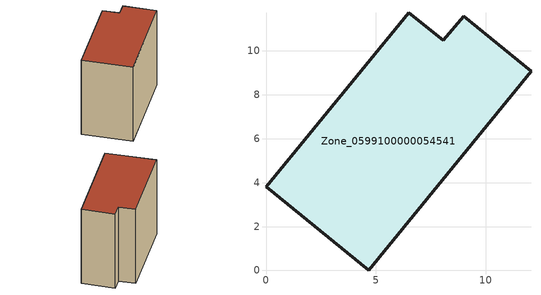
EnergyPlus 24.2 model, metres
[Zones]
Zone_0599100000054541
 floor ground (C_G): 4.67,0 0,3.81 6.5,11.74 8.06,10.47 9,11.56 12.06,9.06 z0
 wall outside (C_F): 4.67,0 12.06,9.06 9,11.56 8.06,10.47 6.5,11.74 0,3.81 4.67,0 z0:10.09
 roof outside (C_R): 0,3.81 4.67,0 12.06,9.06 9,11.56 8.06,10.47 6.5,11.74 z10.09
[BUILDING]
Pand.0599100000054541: North Axis=0; Terrain=City; Loads Convergence Tolerance Value=0.04; Temperature Convergence Tolerance Value=0.4; Solar Distribution=FullExterior; Maximum Number of Warmup Days=25; Minimum Number of Warmup Days=1
[Site:Location]
Rotterdam.The.Hague.AP_ZH_NLD Design_Conditions: Latitude=51.96; Longitude=4.45; Time Zone=1; Elevation=-4.5
[SITE:GROUNDTEMPERATURE:BUILDINGSURFACE]
18, 18, 18, 18, 18, 18, 18, 18, 18, 18, 18, 18
[MATERIAL] Thermal Absorptance=0.9; Solar Absorptance=0.7; Visible Absorptance=0.7
Name | Roughness | Thickness | Conductivity | Density | Specific Heat
G.TC.1946 | MediumSmooth | 0.15 | 1 | 540 | 1210
F.TC.1946 | Rough | 0.3 | 0.857143 | 1920 | 840
R.TC.1946 | MediumRough | 0.2 | 0.909091 | 1500 | 1000
[CONSTRUCTION]
C_G: G.TC.1946
C_F: F.TC.1946
C_R: R.TC.1946
[ZONE]
Zone_0599100000054541: Type=1; Multiplier=1; Ceiling Height=Autocalculate; Volume=Autocalculate; Floor Area=autocalculate; Part of Total Floor Area=Yes
[ZONEINFILTRATION:DESIGNFLOWRATE]
Infil_Zone_0599100000054541: Zone or ZoneList or Space or SpaceList=Zone_0599100000054541; Schedule=AlwaysOn; Design Flow Rate Calculation Method=Flow/Area; Flow Rate per Floor Area=0.003; Constant Term Coefficient=1; Temperature Term Coefficient=0; Velocity Term Coefficient=0; Velocity Squared Term Coefficient=0
[HVACTEMPLATE:ZONE:IDEALLOADSAIRSYSTEM]
Zone_0599100000054541: Maximum Heating Supply Air Temperature=50; Minimum Cooling Supply Air Temperature=13; Maximum Heating Supply Air Humidity Ratio=0.0156; Minimum Cooling Supply Air Humidity Ratio=0.0077; Heating Limit=NoLimit; Cooling Limit=NoLimit; Dehumidification Control Type=ConstantSensibleHeatRatio; Cooling Sensible Heat Ratio=0.7; Dehumidification Setpoint=60; Humidification Control Type=None; Humidification Setpoint=30; Outdoor Air Method=None; Outdoor Air Flow Rate per Person=0.00944; Outdoor Air Flow Rate per Zone Floor Area=0; Outdoor Air Flow Rate per Zone=0; Demand Controlled Ventilation Type=None; Outdoor Air Economizer Type=NoEconomizer; Heat Recovery Type=None; Sensible Heat Recovery Effectiveness=0.7; Latent Heat Recovery Effectiveness=0.65
[ZONECONTROL:THERMOSTAT]
ThermostatControl_Zone_0599100000054541: Zone or ZoneList=Zone_0599100000054541; Control Type Schedule=DualSetpointControlType; Control 1=Thermostat_Zone_0599100000054541; Temperature Difference Between Cutout And Setpoint=0
[THERMOSTATSETPOINT:DUALSETPOINT]
Thermostat_Zone_0599100000054541: Heating Setpoint Temperature Schedule=HeatingSetpoint_Zone_0599100000054541; Cooling Setpoint Temperature Schedule=CoolingSetpoint_Zone_0599100000054541
[SCHEDULE:COMPACT]
HeatingSetpoint_Zone_0599100000054541: Through: 12/31, For: AllDays, Until: 24:00, 21
CoolingSetpoint_Zone_0599100000054541: Through: 12/31, For: AllDays, Until: 24:00, 24
DualSetpointControlType: Through: 12/31, For: AllDays, Until: 24:00, 4
AlwaysOn: Through: 12/31, For: AllDays, Until: 24:00, 1
